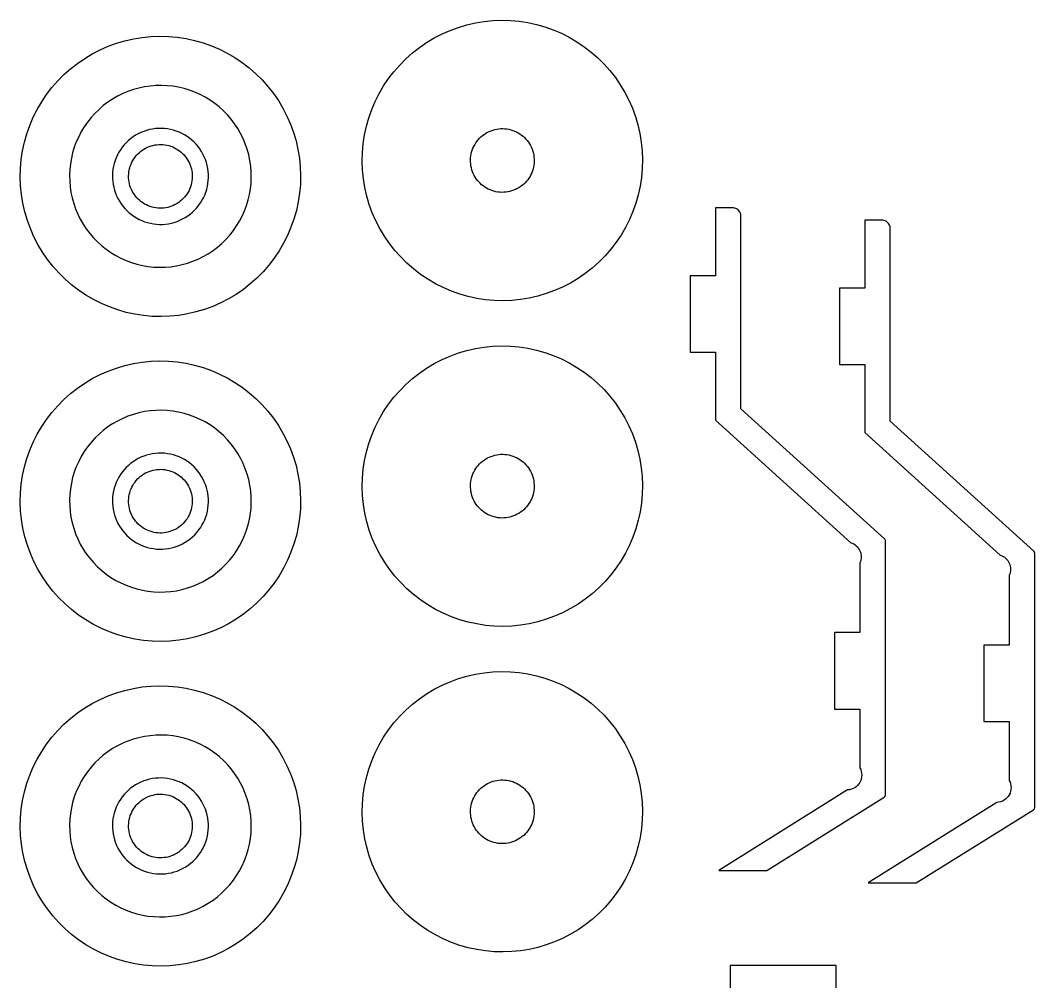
# Model space of a CAD drawing. Extents: x 7 to 1141, y 6 to 436.
# Drawn here: x 922.4 to 1141.4, y 219.6 to 427.1 of the extents above; entities that cross this region are included whole.
import ezdxf

# ---------------------------------------------------------------- set-up
doc = ezdxf.new("R2010")
doc.units = 0
doc.header["$MEASUREMENT"] = 0
for name, color, linetype in [('EXT', 1, 'CONTINUOUS'), ('INT', 150, 'CONTINUOUS'), ('POCKET_1_1MM', 105, 'CONTINUOUS')]:
    doc.layers.add(name, color=color, linetype=linetype)

msp = doc.modelspace()

# ---------------------------------------------------------------- linework, layer by layer
at = {"layer": 'EXT'}
for points in [[(1004.5, 375.99), (1003.23, 377.41), (1002.06, 378.9), (1000.99, 380.47), (1000.01, 382.1), (999.14, 383.79), (998.38, 385.53), (997.72, 387.31), (997.18, 389.14), (996.76, 390.99), (996.45, 392.86), (996.26, 394.76), (996.2, 396.66), (996.25, 398.56), (996.41, 400.45), (996.7, 402.33), (997.11, 404.18), (997.63, 406.01), (998.26, 407.8), (999.01, 409.55), (999.86, 411.25), (1000.82, 412.89), (1001.88, 414.47), (1003.04, 415.97), (1004.29, 417.41), (1005.63, 418.76), (1007.05, 420.02), (1008.54, 421.19), (1010.11, 422.27), (1011.74, 423.25), (1013.43, 424.12), (1015.17, 424.88), (1016.96, 425.53), (1018.78, 426.07), (1020.63, 426.5), (1022.51, 426.8), (1024.4, 426.99), (1026.3, 427.06), (1028.2, 427.01), (1030.09, 426.84), (1031.97, 426.55), (1033.83, 426.15), (1035.65, 425.63), (1037.45, 424.99), (1039.19, 424.25), (1040.89, 423.39), (1042.53, 422.43), (1044.11, 421.37), (1045.62, 420.21), (1047.05, 418.96), (1048.4, 417.63), (1049.66, 416.21), (1050.84, 414.71), (1051.91, 413.15), (1052.89, 411.51), (1053.76, 409.83), (1054.52, 408.08), (1055.18, 406.3), (1055.72, 404.48), (1056.14, 402.62), (1056.45, 400.75), (1056.63, 398.86), (1056.7, 396.96), (1056.65, 395.06), (1056.48, 393.17), (1056.2, 391.29), (1055.79, 389.43), (1055.27, 387.6), (1054.63, 385.81), (1053.89, 384.06), (1053.03, 382.36), (1052.07, 380.72), (1051.01, 379.15), (1049.86, 377.64), (1048.61, 376.21), (1047.27, 374.86), (1045.85, 373.59), (1044.35, 372.42), (1042.79, 371.34), (1041.16, 370.37), (1039.47, 369.5), (1037.73, 368.73), (1035.94, 368.08), (1034.12, 367.54), (1032.27, 367.12), (1030.39, 366.81), (1028.5, 366.62), (1026.6, 366.55), (1024.7, 366.6), (1022.81, 366.77), (1020.93, 367.06), (1019.07, 367.47), (1017.24, 367.99), (1015.45, 368.62), (1013.7, 369.37), (1012.01, 370.22), (1010.37, 371.18), (1008.79, 372.24), (1007.28, 373.4), (1005.85, 374.65)], [(930.69, 372.56), (929.42, 373.98), (928.25, 375.48), (927.18, 377.05), (926.2, 378.68), (925.33, 380.37), (924.57, 382.11), (923.91, 383.89), (923.37, 385.71), (922.95, 387.57), (922.64, 389.44), (922.45, 391.33), (922.39, 393.23), (922.44, 395.13), (922.61, 397.03), (922.89, 398.9), (923.3, 400.76), (923.82, 402.59), (924.45, 404.38), (925.2, 406.13), (926.05, 407.83), (927.01, 409.47), (928.07, 411.04), (929.23, 412.55), (930.48, 413.98), (931.82, 415.34), (933.24, 416.6), (934.73, 417.77), (936.3, 418.85), (937.93, 419.82), (939.62, 420.69), (941.36, 421.46), (943.15, 422.11), (944.97, 422.65), (946.82, 423.07), (948.7, 423.38), (950.59, 423.57), (952.49, 423.64), (954.39, 423.59), (956.28, 423.42), (958.16, 423.13), (960.02, 422.73), (961.84, 422.2), (963.64, 421.57), (965.38, 420.82), (967.08, 419.97), (968.72, 419.01), (970.3, 417.95), (971.81, 416.79), (973.24, 415.54), (974.59, 414.21), (975.85, 412.79), (977.03, 411.29), (978.1, 409.72), (979.08, 408.09), (979.95, 406.4), (980.71, 404.66), (981.37, 402.88), (981.91, 401.06), (982.33, 399.2), (982.64, 397.33), (982.82, 395.44), (982.89, 393.54), (982.84, 391.64), (982.67, 389.74), (982.39, 387.86), (981.98, 386.01), (981.46, 384.18), (980.82, 382.39), (980.08, 380.64), (979.22, 378.94), (978.26, 377.3), (977.2, 375.72), (976.05, 374.22), (974.8, 372.78), (973.46, 371.43), (972.04, 370.17), (970.54, 369), (968.98, 367.92), (967.35, 366.95), (965.66, 366.07), (963.92, 365.31), (962.13, 364.66), (960.31, 364.12), (958.46, 363.69), (956.58, 363.39), (954.69, 363.2), (952.79, 363.13), (950.89, 363.18), (949, 363.35), (947.12, 363.64), (945.26, 364.04), (943.43, 364.56), (941.64, 365.2), (939.9, 365.95), (938.2, 366.8), (936.56, 367.76), (934.98, 368.82), (933.47, 369.98), (932.04, 371.23)], [(1005.85, 304.38), (1004.5, 305.72), (1003.23, 307.14), (1002.06, 308.63), (1000.99, 310.2), (1000.01, 311.83), (999.14, 313.52), (998.38, 315.26), (997.72, 317.05), (997.18, 318.87), (996.76, 320.72), (996.45, 322.6), (996.26, 324.49), (996.2, 326.39), (996.25, 328.29), (996.41, 330.18), (996.7, 332.06), (997.11, 333.92), (997.63, 335.74), (998.26, 337.54), (999.01, 339.28), (999.86, 340.98), (1000.82, 342.62), (1001.88, 344.2), (1003.04, 345.71), (1004.29, 347.14), (1005.63, 348.49), (1007.05, 349.75), (1008.54, 350.93), (1010.11, 352), (1011.74, 352.98), (1013.43, 353.85), (1015.17, 354.61), (1016.96, 355.27), (1018.78, 355.8), (1020.63, 356.23), (1022.51, 356.54), (1024.4, 356.72), (1026.3, 356.79), (1028.2, 356.74), (1030.09, 356.57), (1031.97, 356.29), (1033.83, 355.88), (1035.65, 355.36), (1037.45, 354.72), (1039.19, 353.98), (1040.89, 353.12), (1042.53, 352.16), (1044.11, 351.1), (1045.62, 349.95), (1047.05, 348.7), (1048.4, 347.36), (1049.66, 345.94), (1050.84, 344.44), (1051.91, 342.88), (1052.89, 341.25), (1053.76, 339.56), (1054.52, 337.82), (1055.18, 336.03), (1055.72, 334.21), (1056.14, 332.36), (1056.45, 330.48), (1056.63, 328.59), (1056.7, 326.69), (1056.65, 324.79), (1056.48, 322.9), (1056.2, 321.02), (1055.79, 319.16), (1055.27, 317.33), (1054.63, 315.54), (1053.89, 313.79), (1053.03, 312.1), (1052.07, 310.46), (1051.01, 308.88), (1049.86, 307.37), (1048.61, 305.94), (1047.27, 304.59), (1045.85, 303.32), (1044.35, 302.15), (1042.79, 301.08), (1041.16, 300.1), (1039.47, 299.23), (1037.73, 298.46), (1035.94, 297.81), (1034.12, 297.27), (1032.27, 296.85), (1030.39, 296.54), (1028.5, 296.35), (1026.6, 296.28), (1024.7, 296.33), (1022.81, 296.5), (1020.93, 296.79), (1019.07, 297.2), (1017.24, 297.72), (1015.45, 298.35), (1013.7, 299.1), (1012.01, 299.95), (1010.37, 300.91), (1008.79, 301.97), (1007.28, 303.13)], [(930.69, 302.47), (929.42, 303.89), (928.25, 305.39), (927.18, 306.95), (926.2, 308.59), (925.33, 310.28), (924.57, 312.02), (923.91, 313.8), (923.37, 315.62), (922.95, 317.48), (922.64, 319.35), (922.45, 321.24), (922.39, 323.14), (922.44, 325.04), (922.61, 326.94), (922.89, 328.81), (923.3, 330.67), (923.82, 332.5), (924.45, 334.29), (925.2, 336.04), (926.05, 337.74), (927.01, 339.38), (928.07, 340.95), (929.23, 342.46), (930.48, 343.89), (931.82, 345.24), (933.24, 346.51), (934.73, 347.68), (936.3, 348.76), (937.93, 349.73), (939.62, 350.6), (941.36, 351.37), (943.15, 352.02), (944.97, 352.56), (946.82, 352.98), (948.7, 353.29), (950.59, 353.48), (952.49, 353.55), (954.39, 353.5), (956.28, 353.33), (958.16, 353.04), (960.02, 352.63), (961.84, 352.11), (963.64, 351.48), (965.38, 350.73), (967.08, 349.88), (968.72, 348.92), (970.3, 347.86), (971.81, 346.7), (973.24, 345.45), (974.59, 344.11), (975.85, 342.7), (977.03, 341.2), (978.1, 339.63), (979.08, 338), (979.95, 336.31), (980.71, 334.57), (981.37, 332.79), (981.91, 330.96), (982.33, 329.11), (982.64, 327.24), (982.82, 325.34), (982.89, 323.45), (982.84, 321.55), (982.67, 319.65), (982.39, 317.77), (981.98, 315.92), (981.46, 314.09), (980.82, 312.3), (980.08, 310.55), (979.22, 308.85), (978.26, 307.21), (977.2, 305.63), (976.05, 304.13), (974.8, 302.69), (973.46, 301.34), (972.04, 300.08), (970.54, 298.91), (968.98, 297.83), (967.35, 296.85), (965.66, 295.98), (963.92, 295.22), (962.13, 294.57), (960.31, 294.03), (958.46, 293.6), (956.58, 293.3), (954.69, 293.11), (952.79, 293.04), (950.89, 293.09), (949, 293.26), (947.12, 293.55), (945.26, 293.95), (943.43, 294.47), (941.64, 295.11), (939.9, 295.85), (938.2, 296.71), (936.56, 297.67), (934.98, 298.73), (933.47, 299.89), (932.04, 301.14)], [(1005.85, 234.11), (1004.5, 235.45), (1003.23, 236.87), (1002.06, 238.36), (1000.99, 239.93), (1000.01, 241.56), (999.14, 243.25), (998.38, 244.99), (997.72, 246.78), (997.18, 248.6), (996.76, 250.45), (996.45, 252.33), (996.26, 254.22), (996.2, 256.12), (996.25, 258.02), (996.41, 259.91), (996.7, 261.79), (997.11, 263.65), (997.63, 265.48), (998.26, 267.27), (999.01, 269.01), (999.86, 270.71), (1000.82, 272.35), (1001.88, 273.93), (1003.04, 275.44), (1004.29, 276.87), (1005.63, 278.22), (1007.05, 279.48), (1008.54, 280.66), (1010.11, 281.73), (1011.74, 282.71), (1013.43, 283.58), (1015.17, 284.34), (1016.96, 285), (1018.78, 285.54), (1020.63, 285.96), (1022.51, 286.27), (1024.4, 286.46), (1026.3, 286.52), (1028.2, 286.47), (1030.09, 286.3), (1031.97, 286.02), (1033.83, 285.61), (1035.65, 285.09), (1037.45, 284.46), (1039.19, 283.71), (1040.89, 282.86), (1042.53, 281.9), (1044.11, 280.84), (1045.62, 279.68), (1047.05, 278.43), (1048.4, 277.09), (1049.66, 275.67), (1050.84, 274.18), (1051.91, 272.61), (1052.89, 270.98), (1053.76, 269.29), (1054.52, 267.55), (1055.18, 265.76), (1055.72, 263.94), (1056.14, 262.09), (1056.45, 260.21), (1056.63, 258.32), (1056.7, 256.42), (1056.65, 254.52), (1056.48, 252.63), (1056.2, 250.75), (1055.79, 248.89), (1055.27, 247.07), (1054.63, 245.27), (1053.89, 243.53), (1053.03, 241.83), (1052.07, 240.19), (1051.01, 238.61), (1049.86, 237.1), (1048.61, 235.67), (1047.27, 234.32), (1045.85, 233.06), (1044.35, 231.88), (1042.79, 230.81), (1041.16, 229.83), (1039.47, 228.96), (1037.73, 228.2), (1035.94, 227.54), (1034.12, 227), (1032.27, 226.58), (1030.39, 226.27), (1028.5, 226.09), (1026.6, 226.02), (1024.7, 226.07), (1022.81, 226.24), (1020.93, 226.52), (1019.07, 226.93), (1017.24, 227.45), (1015.45, 228.09), (1013.7, 228.83), (1012.01, 229.69), (1010.37, 230.64), (1008.79, 231.71), (1007.28, 232.86)], [(932.04, 231.04), (930.69, 232.38), (929.42, 233.8), (928.25, 235.3), (927.18, 236.86), (926.2, 238.5), (925.33, 240.18), (924.57, 241.92), (923.91, 243.71), (923.37, 245.53), (922.95, 247.39), (922.64, 249.26), (922.45, 251.15), (922.39, 253.05), (922.44, 254.95), (922.61, 256.84), (922.89, 258.72), (923.3, 260.58), (923.82, 262.41), (924.45, 264.2), (925.2, 265.95), (926.05, 267.65), (927.01, 269.29), (928.07, 270.86), (929.23, 272.37), (930.48, 273.8), (931.82, 275.15), (933.24, 276.42), (934.73, 277.59), (936.3, 278.67), (937.93, 279.64), (939.62, 280.51), (941.36, 281.28), (943.15, 281.93), (944.97, 282.47), (946.82, 282.89), (948.7, 283.2), (950.59, 283.39), (952.49, 283.46), (954.39, 283.41), (956.28, 283.24), (958.16, 282.95), (960.02, 282.54), (961.84, 282.02), (963.64, 281.39), (965.38, 280.64), (967.08, 279.79), (968.72, 278.83), (970.3, 277.77), (971.81, 276.61), (973.24, 275.36), (974.59, 274.02), (975.85, 272.6), (977.03, 271.11), (978.1, 269.54), (979.08, 267.91), (979.95, 266.22), (980.71, 264.48), (981.37, 262.7), (981.91, 260.87), (982.33, 259.02), (982.64, 257.14), (982.82, 255.25), (982.89, 253.35), (982.84, 251.45), (982.67, 249.56), (982.39, 247.68), (981.98, 245.83), (981.46, 244), (980.82, 242.21), (980.08, 240.46), (979.22, 238.76), (978.26, 237.12), (977.2, 235.54), (976.05, 234.03), (974.8, 232.6), (973.46, 231.25), (972.04, 229.99), (970.54, 228.82), (968.98, 227.74), (967.35, 226.76), (965.66, 225.89), (963.92, 225.13), (962.13, 224.48), (960.31, 223.94), (958.46, 223.51), (956.58, 223.21), (954.69, 223.02), (952.79, 222.95), (950.89, 223), (949, 223.17), (947.12, 223.46), (945.26, 223.86), (943.43, 224.38), (941.64, 225.02), (939.9, 225.76), (938.2, 226.62), (936.56, 227.58), (934.98, 228.64), (933.47, 229.8)], [(1098.52, 146.06), (1098.52, 223.07), (1075.6, 223.07), (1075.6, 146.06)]]:
    msp.add_lwpolyline(points, close=True, dxfattribs=at)
for points in [[(1108.86, 259.4, 0.258593), (1109.13, 259.89), (1109.13, 314.77, 0.211979), (1108.94, 315.2), (1077.96, 343.22), (1077.96, 384.78), (1077.94, 385.02), (1077.9, 385.26), (1077.82, 385.49), (1077.71, 385.7), (1077.58, 385.9), (1077.42, 386.08), (1077.24, 386.24), (1077.04, 386.37), (1076.83, 386.48), (1076.6, 386.55), (1076.36, 386.6), (1076.12, 386.62), (1072.46, 386.62), (1072.46, 371.95), (1066.96, 371.95), (1066.96, 355.45), (1072.46, 355.45), (1072.46, 340.78), (1101.7, 314.33, -0.443906), (1103.63, 309.98), (1103.63, 294.94), (1098.13, 294.94), (1098.13, 278.43), (1103.63, 278.43), (1103.63, 265.73, -0.554248), (1100.99, 260.97), (1073.19, 243.6), (1083.57, 243.6)], [(1141.1, 256.72, 0.258593), (1141.37, 257.2), (1141.37, 312.09, 0.211979), (1141.18, 312.51), (1110.2, 340.53), (1110.2, 382.1), (1110.18, 382.34), (1110.14, 382.57), (1110.06, 382.8), (1109.95, 383.01), (1109.82, 383.21), (1109.66, 383.39), (1109.48, 383.55), (1109.28, 383.68), (1109.07, 383.79), (1108.84, 383.87), (1108.61, 383.91), (1108.37, 383.93), (1104.7, 383.93), (1104.7, 369.26), (1099.2, 369.26), (1099.2, 352.76), (1104.7, 352.76), (1104.7, 338.09), (1133.94, 311.65, -0.443906), (1135.87, 307.29), (1135.87, 292.25), (1130.37, 292.25), (1130.37, 275.75), (1135.87, 275.75), (1135.87, 263.04, -0.554248), (1133.23, 258.28), (1105.43, 240.91), (1115.81, 240.91)]]:
    msp.add_lwpolyline(points, format="xyb", close=True, dxfattribs=at)
at = {"layer": 'INT'}
for points in [[(1021.08, 392.52), (1020.82, 392.86), (1020.58, 393.22), (1020.37, 393.6), (1020.18, 393.99), (1020.01, 394.39), (1019.87, 394.79), (1019.76, 395.21), (1019.67, 395.63), (1019.61, 396.06), (1019.58, 396.49), (1019.57, 396.92), (1019.6, 397.36), (1019.64, 397.79), (1019.72, 398.21), (1019.82, 398.63), (1019.95, 399.04), (1020.1, 399.45), (1020.28, 399.84), (1020.48, 400.22), (1020.71, 400.59), (1020.96, 400.94), (1021.23, 401.28), (1021.52, 401.6), (1021.83, 401.9), (1022.16, 402.18), (1022.5, 402.44), (1022.87, 402.67), (1023.24, 402.89), (1023.63, 403.08), (1024.03, 403.24), (1024.44, 403.38), (1024.85, 403.5), (1025.28, 403.58), (1025.7, 403.64), (1026.14, 403.68), (1026.57, 403.68), (1027, 403.66), (1027.43, 403.61), (1027.85, 403.54), (1028.27, 403.44), (1028.69, 403.31), (1029.09, 403.16), (1029.48, 402.98), (1029.86, 402.77), (1030.23, 402.55), (1030.59, 402.3), (1030.92, 402.03), (1031.24, 401.74), (1031.54, 401.43), (1031.82, 401.1), (1032.08, 400.75), (1032.32, 400.39), (1032.53, 400.02), (1032.72, 399.63), (1032.89, 399.23), (1033.02, 398.82), (1033.14, 398.4), (1033.22, 397.98), (1033.28, 397.55), (1033.32, 397.12), (1033.32, 396.69), (1033.3, 396.26), (1033.26, 395.83), (1033.18, 395.4), (1033.08, 394.98), (1032.95, 394.57), (1032.8, 394.17), (1032.62, 393.77), (1032.42, 393.39), (1032.19, 393.02), (1031.94, 392.67), (1031.67, 392.33), (1031.38, 392.01), (1031.07, 391.71), (1030.74, 391.43), (1030.4, 391.18), (1030.03, 390.94), (1029.66, 390.73), (1029.27, 390.54), (1028.87, 390.37), (1028.46, 390.23), (1028.04, 390.12), (1027.62, 390.03), (1027.19, 389.97), (1026.76, 389.94), (1026.33, 389.93), (1025.9, 389.95), (1025.47, 390), (1025.05, 390.08), (1024.63, 390.18), (1024.21, 390.3), (1023.81, 390.46), (1023.42, 390.64), (1023.03, 390.84), (1022.67, 391.07), (1022.31, 391.31), (1021.98, 391.58), (1021.66, 391.88), (1021.36, 392.19)], [(947.27, 389.09), (947.01, 389.44), (946.77, 389.8), (946.56, 390.18), (946.37, 390.56), (946.2, 390.96), (946.06, 391.37), (945.95, 391.79), (945.86, 392.21), (945.8, 392.64), (945.77, 393.07), (945.76, 393.5), (945.79, 393.93), (945.83, 394.36), (945.91, 394.79), (946.01, 395.21), (946.14, 395.62), (946.29, 396.03), (946.47, 396.42), (946.67, 396.8), (946.9, 397.17), (947.15, 397.52), (947.42, 397.86), (947.71, 398.18), (948.02, 398.48), (948.35, 398.76), (948.69, 399.02), (949.06, 399.25), (949.43, 399.47), (949.82, 399.66), (950.22, 399.82), (950.63, 399.96), (951.04, 400.07), (951.47, 400.16), (951.89, 400.22), (952.33, 400.25), (952.76, 400.26), (953.19, 400.24), (953.62, 400.19), (954.04, 400.12), (954.46, 400.01), (954.88, 399.89), (955.28, 399.73), (955.67, 399.55), (956.05, 399.35), (956.42, 399.13), (956.78, 398.88), (957.11, 398.61), (957.43, 398.32), (957.73, 398), (958.01, 397.68), (958.27, 397.33), (958.51, 396.97), (958.72, 396.59), (958.91, 396.21), (959.08, 395.81), (959.21, 395.4), (959.33, 394.98), (959.41, 394.56), (959.48, 394.13), (959.51, 393.7), (959.51, 393.27), (959.49, 392.84), (959.45, 392.41), (959.37, 391.98), (959.27, 391.56), (959.14, 391.15), (958.99, 390.74), (958.81, 390.35), (958.61, 389.97), (958.38, 389.6), (958.13, 389.25), (957.86, 388.91), (957.57, 388.59), (957.26, 388.29), (956.93, 388.01), (956.59, 387.75), (956.22, 387.52), (955.85, 387.3), (955.46, 387.11), (955.06, 386.95), (954.65, 386.81), (954.24, 386.7), (953.81, 386.61), (953.38, 386.55), (952.95, 386.52), (952.52, 386.51), (952.09, 386.53), (951.66, 386.58), (951.24, 386.65), (950.82, 386.75), (950.4, 386.88), (950, 387.04), (949.61, 387.21), (949.22, 387.42), (948.86, 387.64), (948.5, 387.89), (948.17, 388.16), (947.85, 388.45), (947.55, 388.76)], [(1021.08, 322.25), (1020.82, 322.59), (1020.58, 322.95), (1020.37, 323.33), (1020.18, 323.72), (1020.01, 324.12), (1019.87, 324.53), (1019.76, 324.94), (1019.67, 325.37), (1019.61, 325.79), (1019.58, 326.22), (1019.57, 326.66), (1019.6, 327.09), (1019.64, 327.52), (1019.72, 327.94), (1019.82, 328.36), (1019.95, 328.78), (1020.1, 329.18), (1020.28, 329.57), (1020.48, 329.95), (1020.71, 330.32), (1020.96, 330.68), (1021.23, 331.01), (1021.52, 331.33), (1021.83, 331.63), (1022.16, 331.91), (1022.5, 332.17), (1022.87, 332.41), (1023.24, 332.62), (1023.63, 332.81), (1024.03, 332.97), (1024.44, 333.11), (1024.85, 333.23), (1025.28, 333.31), (1025.7, 333.37), (1026.14, 333.41), (1026.57, 333.41), (1027, 333.39), (1027.43, 333.34), (1027.85, 333.27), (1028.27, 333.17), (1028.69, 333.04), (1029.09, 332.89), (1029.48, 332.71), (1029.86, 332.51), (1030.23, 332.28), (1030.59, 332.03), (1030.92, 331.76), (1031.24, 331.47), (1031.54, 331.16), (1031.82, 330.83), (1032.08, 330.48), (1032.32, 330.12), (1032.53, 329.75), (1032.72, 329.36), (1032.89, 328.96), (1033.02, 328.55), (1033.14, 328.13), (1033.22, 327.71), (1033.28, 327.28), (1033.32, 326.85), (1033.32, 326.42), (1033.3, 325.99), (1033.26, 325.56), (1033.18, 325.13), (1033.08, 324.71), (1032.95, 324.3), (1032.8, 323.9), (1032.62, 323.5), (1032.42, 323.12), (1032.19, 322.76), (1031.94, 322.4), (1031.67, 322.07), (1031.38, 321.75), (1031.07, 321.45), (1030.74, 321.17), (1030.4, 320.91), (1030.03, 320.67), (1029.66, 320.46), (1029.27, 320.27), (1028.87, 320.1), (1028.46, 319.96), (1028.04, 319.85), (1027.62, 319.76), (1027.19, 319.7), (1026.76, 319.67), (1026.33, 319.66), (1025.9, 319.68), (1025.47, 319.73), (1025.05, 319.81), (1024.63, 319.91), (1024.21, 320.04), (1023.81, 320.19), (1023.42, 320.37), (1023.03, 320.57), (1022.67, 320.8), (1022.31, 321.05), (1021.98, 321.32), (1021.66, 321.61), (1021.36, 321.92)], [(947.27, 319), (947.01, 319.35), (946.77, 319.71), (946.56, 320.08), (946.37, 320.47), (946.2, 320.87), (946.06, 321.28), (945.95, 321.7), (945.86, 322.12), (945.8, 322.55), (945.77, 322.98), (945.76, 323.41), (945.79, 323.84), (945.83, 324.27), (945.91, 324.7), (946.01, 325.12), (946.14, 325.53), (946.29, 325.93), (946.47, 326.33), (946.67, 326.71), (946.9, 327.08), (947.15, 327.43), (947.42, 327.77), (947.71, 328.09), (948.02, 328.39), (948.35, 328.67), (948.69, 328.92), (949.06, 329.16), (949.43, 329.38), (949.82, 329.56), (950.22, 329.73), (950.63, 329.87), (951.04, 329.98), (951.47, 330.07), (951.89, 330.13), (952.33, 330.16), (952.76, 330.17), (953.19, 330.15), (953.62, 330.1), (954.04, 330.02), (954.46, 329.92), (954.88, 329.8), (955.28, 329.64), (955.67, 329.46), (956.05, 329.26), (956.42, 329.04), (956.78, 328.79), (957.11, 328.52), (957.43, 328.22), (957.73, 327.91), (958.01, 327.59), (958.27, 327.24), (958.51, 326.88), (958.72, 326.5), (958.91, 326.11), (959.08, 325.71), (959.21, 325.31), (959.33, 324.89), (959.41, 324.47), (959.48, 324.04), (959.51, 323.61), (959.51, 323.18), (959.49, 322.74), (959.45, 322.31), (959.37, 321.89), (959.27, 321.47), (959.14, 321.06), (958.99, 320.65), (958.81, 320.26), (958.61, 319.88), (958.38, 319.51), (958.13, 319.16), (957.86, 318.82), (957.57, 318.5), (957.26, 318.2), (956.93, 317.92), (956.59, 317.66), (956.22, 317.43), (955.85, 317.21), (955.46, 317.02), (955.06, 316.86), (954.65, 316.72), (954.24, 316.61), (953.81, 316.52), (953.38, 316.46), (952.95, 316.42), (952.52, 316.42), (952.09, 316.44), (951.66, 316.49), (951.24, 316.56), (950.82, 316.66), (950.4, 316.79), (950, 316.94), (949.61, 317.12), (949.22, 317.33), (948.86, 317.55), (948.5, 317.8), (948.17, 318.07), (947.85, 318.36), (947.55, 318.67)], [(1022.67, 250.53), (1022.31, 250.78), (1021.98, 251.05), (1021.66, 251.34), (1021.36, 251.65), (1021.08, 251.98), (1020.82, 252.32), (1020.58, 252.69), (1020.37, 253.06), (1020.18, 253.45), (1020.01, 253.85), (1019.87, 254.26), (1019.76, 254.67), (1019.67, 255.1), (1019.61, 255.53), (1019.58, 255.96), (1019.57, 256.39), (1019.6, 256.82), (1019.64, 257.25), (1019.72, 257.67), (1019.82, 258.09), (1019.95, 258.51), (1020.1, 258.91), (1020.28, 259.3), (1020.48, 259.69), (1020.71, 260.05), (1020.96, 260.41), (1021.23, 260.74), (1021.52, 261.06), (1021.83, 261.36), (1022.16, 261.64), (1022.5, 261.9), (1022.87, 262.14), (1023.24, 262.35), (1023.63, 262.54), (1024.03, 262.71), (1024.44, 262.85), (1024.85, 262.96), (1025.28, 263.05), (1025.7, 263.11), (1026.14, 263.14), (1026.57, 263.15), (1027, 263.12), (1027.43, 263.08), (1027.85, 263), (1028.27, 262.9), (1028.69, 262.77), (1029.09, 262.62), (1029.48, 262.44), (1029.86, 262.24), (1030.23, 262.01), (1030.59, 261.76), (1030.92, 261.49), (1031.24, 261.2), (1031.54, 260.89), (1031.82, 260.56), (1032.08, 260.22), (1032.32, 259.85), (1032.53, 259.48), (1032.72, 259.09), (1032.89, 258.69), (1033.02, 258.28), (1033.14, 257.87), (1033.22, 257.44), (1033.28, 257.02), (1033.32, 256.58), (1033.32, 256.15), (1033.3, 255.72), (1033.26, 255.29), (1033.18, 254.87), (1033.08, 254.45), (1032.95, 254.03), (1032.8, 253.63), (1032.62, 253.24), (1032.42, 252.85), (1032.19, 252.49), (1031.94, 252.13), (1031.67, 251.8), (1031.38, 251.48), (1031.07, 251.18), (1030.74, 250.9), (1030.4, 250.64), (1030.03, 250.4), (1029.66, 250.19), (1029.27, 250), (1028.87, 249.83), (1028.46, 249.7), (1028.04, 249.58), (1027.62, 249.5), (1027.19, 249.43), (1026.76, 249.4), (1026.33, 249.4), (1025.9, 249.42), (1025.47, 249.46), (1025.05, 249.54), (1024.63, 249.64), (1024.21, 249.77), (1023.81, 249.92), (1023.42, 250.1), (1023.03, 250.3)], [(947.27, 248.91), (947.01, 249.26), (946.77, 249.62), (946.56, 249.99), (946.37, 250.38), (946.2, 250.78), (946.06, 251.19), (945.95, 251.61), (945.86, 252.03), (945.8, 252.46), (945.77, 252.89), (945.76, 253.32), (945.79, 253.75), (945.83, 254.18), (945.91, 254.61), (946.01, 255.03), (946.14, 255.44), (946.29, 255.84), (946.47, 256.24), (946.67, 256.62), (946.9, 256.99), (947.15, 257.34), (947.42, 257.68), (947.71, 258), (948.02, 258.3), (948.35, 258.58), (948.69, 258.83), (949.06, 259.07), (949.43, 259.28), (949.82, 259.47), (950.22, 259.64), (950.63, 259.78), (951.04, 259.89), (951.47, 259.98), (951.89, 260.04), (952.33, 260.07), (952.76, 260.08), (953.19, 260.06), (953.62, 260.01), (954.04, 259.93), (954.46, 259.83), (954.88, 259.7), (955.28, 259.55), (955.67, 259.37), (956.05, 259.17), (956.42, 258.94), (956.78, 258.7), (957.11, 258.42), (957.43, 258.13), (957.73, 257.82), (958.01, 257.49), (958.27, 257.15), (958.51, 256.79), (958.72, 256.41), (958.91, 256.02), (959.08, 255.62), (959.21, 255.22), (959.33, 254.8), (959.41, 254.38), (959.48, 253.95), (959.51, 253.52), (959.51, 253.08), (959.49, 252.65), (959.45, 252.22), (959.37, 251.8), (959.27, 251.38), (959.14, 250.97), (958.99, 250.56), (958.81, 250.17), (958.61, 249.79), (958.38, 249.42), (958.13, 249.07), (957.86, 248.73), (957.57, 248.41), (957.26, 248.11), (956.93, 247.83), (956.59, 247.57), (956.22, 247.33), (955.85, 247.12), (955.46, 246.93), (955.06, 246.77), (954.65, 246.63), (954.24, 246.51), (953.81, 246.43), (953.38, 246.37), (952.95, 246.33), (952.52, 246.33), (952.09, 246.35), (951.66, 246.4), (951.24, 246.47), (950.82, 246.57), (950.4, 246.7), (950, 246.85), (949.61, 247.03), (949.22, 247.24), (948.86, 247.46), (948.5, 247.71), (948.17, 247.98), (947.85, 248.27), (947.55, 248.58)]]:
    msp.add_lwpolyline(points, close=True, dxfattribs=at)
at = {"layer": 'POCKET_1_1MM'}
for points in [[(938.18, 380.12), (939.04, 379.24), (939.96, 378.41), (940.92, 377.65), (941.94, 376.94), (942.99, 376.3), (944.08, 375.73), (945.21, 375.23), (946.36, 374.8), (947.54, 374.44), (948.74, 374.16), (949.95, 373.95), (951.18, 373.82), (952.41, 373.77), (953.64, 373.79), (954.87, 373.89), (956.09, 374.07), (957.3, 374.33), (958.49, 374.66), (959.65, 375.06), (960.79, 375.54), (961.89, 376.08), (962.96, 376.7), (963.99, 377.38), (964.97, 378.12), (965.9, 378.93), (966.78, 379.79), (967.61, 380.7), (968.38, 381.67), (969.08, 382.68), (969.72, 383.73), (970.29, 384.83), (970.8, 385.95), (971.23, 387.11), (971.58, 388.29), (971.87, 389.48), (972.07, 390.7), (972.2, 391.93), (972.26, 393.16), (972.23, 394.39), (972.13, 395.62), (971.95, 396.84), (971.7, 398.04), (971.37, 399.23), (970.96, 400.39), (970.49, 401.53), (969.94, 402.64), (969.33, 403.7), (968.64, 404.73), (967.9, 405.71), (967.1, 406.65), (966.24, 407.53), (965.32, 408.36), (964.35, 409.12), (963.34, 409.83), (962.29, 410.47), (961.2, 411.04), (960.07, 411.54), (958.92, 411.97), (957.74, 412.33), (956.54, 412.61), (955.32, 412.82), (954.1, 412.95), (952.87, 413), (951.63, 412.98), (950.41, 412.88), (949.19, 412.7), (947.98, 412.44), (946.79, 412.11), (945.63, 411.71), (944.49, 411.23), (943.39, 410.69), (942.32, 410.07), (941.29, 409.39), (940.31, 408.65), (939.38, 407.84), (938.49, 406.98), (937.67, 406.07), (936.9, 405.1), (936.2, 404.09), (935.56, 403.04), (934.99, 401.94), (934.48, 400.82), (934.05, 399.66), (933.69, 398.48), (933.41, 397.28), (933.2, 396.07), (933.07, 394.84), (933.02, 393.61), (933.05, 392.38), (933.15, 391.15), (933.33, 389.93), (933.58, 388.73), (933.91, 387.54), (934.32, 386.37), (934.79, 385.24), (935.34, 384.13), (935.95, 383.06), (936.63, 382.04), (937.38, 381.05)], [(944.93, 386.46), (945.39, 385.99), (945.86, 385.55), (946.37, 385.14), (946.9, 384.76), (947.45, 384.42), (948.03, 384.11), (948.62, 383.84), (949.22, 383.6), (949.85, 383.41), (950.48, 383.25), (951.12, 383.14), (951.76, 383.06), (952.41, 383.03), (953.06, 383.03), (953.71, 383.08), (954.36, 383.17), (955, 383.3), (955.63, 383.46), (956.24, 383.67), (956.85, 383.92), (957.43, 384.2), (958, 384.52), (958.55, 384.87), (959.07, 385.26), (959.57, 385.68), (960.04, 386.13), (960.48, 386.61), (960.89, 387.11), (961.26, 387.64), (961.61, 388.2), (961.92, 388.77), (962.19, 389.36), (962.42, 389.97), (962.62, 390.59), (962.77, 391.22), (962.89, 391.86), (962.96, 392.51), (963, 393.16), (962.99, 393.81), (962.94, 394.46), (962.86, 395.1), (962.73, 395.74), (962.56, 396.37), (962.35, 396.99), (962.11, 397.59), (961.82, 398.18), (961.51, 398.74), (961.15, 399.29), (960.76, 399.81), (960.34, 400.31), (959.89, 400.78), (959.42, 401.22), (958.91, 401.63), (958.38, 402.01), (957.83, 402.35), (957.25, 402.66), (956.66, 402.93), (956.05, 403.17), (955.43, 403.36), (954.8, 403.52), (954.16, 403.63), (953.51, 403.71), (952.86, 403.74), (952.21, 403.74), (951.57, 403.69), (950.92, 403.6), (950.28, 403.47), (949.65, 403.3), (949.04, 403.1), (948.43, 402.85), (947.85, 402.57), (947.28, 402.25), (946.73, 401.9), (946.21, 401.51), (945.71, 401.09), (945.24, 400.64), (944.8, 400.16), (944.39, 399.65), (944.02, 399.12), (943.67, 398.57), (943.36, 398), (943.09, 397.41), (942.86, 396.8), (942.66, 396.18), (942.51, 395.55), (942.39, 394.91), (942.32, 394.26), (942.28, 393.61), (942.29, 392.96), (942.34, 392.31), (942.42, 391.67), (942.55, 391.03), (942.72, 390.4), (942.93, 389.78), (943.17, 389.18), (943.45, 388.59), (943.77, 388.03), (944.13, 387.48), (944.52, 386.96)], [(939.04, 309.15), (939.96, 308.32), (940.92, 307.56), (941.94, 306.85), (942.99, 306.21), (944.08, 305.64), (945.21, 305.14), (946.36, 304.71), (947.54, 304.35), (948.74, 304.07), (949.95, 303.86), (951.18, 303.73), (952.41, 303.68), (953.64, 303.7), (954.87, 303.8), (956.09, 303.98), (957.3, 304.24), (958.49, 304.57), (959.65, 304.97), (960.79, 305.45), (961.89, 305.99), (962.96, 306.61), (963.99, 307.29), (964.97, 308.03), (965.9, 308.84), (966.78, 309.7), (967.61, 310.61), (968.38, 311.58), (969.08, 312.59), (969.72, 313.64), (970.29, 314.73), (970.8, 315.86), (971.23, 317.01), (971.58, 318.19), (971.87, 319.39), (972.07, 320.61), (972.2, 321.83), (972.26, 323.07), (972.23, 324.3), (972.13, 325.53), (971.95, 326.75), (971.7, 327.95), (971.37, 329.14), (970.96, 330.3), (970.49, 331.44), (969.94, 332.55), (969.33, 333.61), (968.64, 334.64), (967.9, 335.62), (967.1, 336.56), (966.24, 337.44), (965.32, 338.26), (964.35, 339.03), (963.34, 339.74), (962.29, 340.38), (961.2, 340.95), (960.07, 341.45), (958.92, 341.88), (957.74, 342.24), (956.54, 342.52), (955.32, 342.73), (954.1, 342.86), (952.87, 342.91), (951.63, 342.89), (950.41, 342.79), (949.19, 342.61), (947.98, 342.35), (946.79, 342.02), (945.63, 341.62), (944.49, 341.14), (943.39, 340.59), (942.32, 339.98), (941.29, 339.3), (940.31, 338.55), (939.38, 337.75), (938.49, 336.89), (937.67, 335.97), (936.9, 335.01), (936.2, 334), (935.56, 332.94), (934.99, 331.85), (934.48, 330.73), (934.05, 329.57), (933.69, 328.39), (933.41, 327.19), (933.2, 325.98), (933.07, 324.75), (933.02, 323.52), (933.05, 322.29), (933.15, 321.06), (933.33, 319.84), (933.58, 318.64), (933.91, 317.45), (934.32, 316.28), (934.79, 315.15), (935.34, 314.04), (935.95, 312.97), (936.63, 311.95), (937.38, 310.96), (938.18, 310.03)], [(945.39, 315.9), (945.86, 315.46), (946.37, 315.05), (946.9, 314.67), (947.45, 314.33), (948.03, 314.02), (948.62, 313.75), (949.22, 313.51), (949.85, 313.32), (950.48, 313.16), (951.12, 313.05), (951.76, 312.97), (952.41, 312.94), (953.06, 312.94), (953.71, 312.99), (954.36, 313.08), (955, 313.21), (955.63, 313.37), (956.24, 313.58), (956.85, 313.83), (957.43, 314.11), (958, 314.43), (958.55, 314.78), (959.07, 315.17), (959.57, 315.59), (960.04, 316.04), (960.48, 316.52), (960.89, 317.02), (961.26, 317.55), (961.61, 318.11), (961.92, 318.68), (962.19, 319.27), (962.42, 319.88), (962.62, 320.5), (962.77, 321.13), (962.89, 321.77), (962.96, 322.42), (963, 323.07), (962.99, 323.72), (962.94, 324.37), (962.86, 325.01), (962.73, 325.65), (962.56, 326.28), (962.35, 326.9), (962.11, 327.5), (961.82, 328.09), (961.51, 328.65), (961.15, 329.2), (960.76, 329.72), (960.34, 330.22), (959.89, 330.69), (959.42, 331.13), (958.91, 331.54), (958.38, 331.92), (957.83, 332.26), (957.25, 332.57), (956.66, 332.84), (956.05, 333.07), (955.43, 333.27), (954.8, 333.43), (954.16, 333.54), (953.51, 333.62), (952.86, 333.65), (952.21, 333.64), (951.57, 333.6), (950.92, 333.51), (950.28, 333.38), (949.65, 333.21), (949.04, 333.01), (948.43, 332.76), (947.85, 332.48), (947.28, 332.16), (946.73, 331.81), (946.21, 331.42), (945.71, 331), (945.24, 330.55), (944.8, 330.07), (944.39, 329.56), (944.02, 329.03), (943.67, 328.48), (943.36, 327.91), (943.09, 327.32), (942.86, 326.71), (942.66, 326.09), (942.51, 325.46), (942.39, 324.82), (942.32, 324.17), (942.28, 323.52), (942.29, 322.87), (942.34, 322.22), (942.42, 321.57), (942.55, 320.94), (942.72, 320.31), (942.93, 319.69), (943.17, 319.09), (943.45, 318.5), (943.77, 317.93), (944.13, 317.39), (944.52, 316.87), (944.93, 316.37)], [(939.04, 239.06), (939.96, 238.23), (940.92, 237.47), (941.94, 236.76), (942.99, 236.12), (944.08, 235.55), (945.21, 235.05), (946.36, 234.62), (947.54, 234.26), (948.74, 233.97), (949.95, 233.77), (951.18, 233.64), (952.41, 233.58), (953.64, 233.61), (954.87, 233.71), (956.09, 233.89), (957.3, 234.14), (958.49, 234.47), (959.65, 234.88), (960.79, 235.35), (961.89, 235.9), (962.96, 236.52), (963.99, 237.2), (964.97, 237.94), (965.9, 238.75), (966.78, 239.61), (967.61, 240.52), (968.38, 241.49), (969.08, 242.5), (969.72, 243.55), (970.29, 244.64), (970.8, 245.77), (971.23, 246.92), (971.58, 248.1), (971.87, 249.3), (972.07, 250.52), (972.2, 251.74), (972.26, 252.98), (972.23, 254.21), (972.13, 255.44), (971.95, 256.66), (971.7, 257.86), (971.37, 259.05), (970.96, 260.21), (970.49, 261.35), (969.94, 262.45), (969.33, 263.52), (968.64, 264.55), (967.9, 265.53), (967.1, 266.47), (966.24, 267.35), (965.32, 268.17), (964.35, 268.94), (963.34, 269.65), (962.29, 270.28), (961.2, 270.86), (960.07, 271.36), (958.92, 271.79), (957.74, 272.15), (956.54, 272.43), (955.32, 272.64), (954.1, 272.77), (952.87, 272.82), (951.63, 272.8), (950.41, 272.69), (949.19, 272.52), (947.98, 272.26), (946.79, 271.93), (945.63, 271.53), (944.49, 271.05), (943.39, 270.5), (942.32, 269.89), (941.29, 269.21), (940.31, 268.46), (939.38, 267.66), (938.49, 266.8), (937.67, 265.88), (936.9, 264.92), (936.2, 263.91), (935.56, 262.85), (934.99, 261.76), (934.48, 260.64), (934.05, 259.48), (933.69, 258.3), (933.41, 257.1), (933.2, 255.89), (933.07, 254.66), (933.02, 253.43), (933.05, 252.2), (933.15, 250.97), (933.33, 249.75), (933.58, 248.54), (933.91, 247.36), (934.32, 246.19), (934.79, 245.06), (935.34, 243.95), (935.95, 242.88), (936.63, 241.86), (937.38, 240.87), (938.18, 239.94)], [(945.39, 245.81), (945.86, 245.37), (946.37, 244.96), (946.9, 244.58), (947.45, 244.24), (948.03, 243.93), (948.62, 243.66), (949.22, 243.42), (949.85, 243.23), (950.48, 243.07), (951.12, 242.96), (951.76, 242.88), (952.41, 242.85), (953.06, 242.85), (953.71, 242.9), (954.36, 242.99), (955, 243.11), (955.63, 243.28), (956.24, 243.49), (956.85, 243.74), (957.43, 244.02), (958, 244.34), (958.55, 244.69), (959.07, 245.08), (959.57, 245.5), (960.04, 245.95), (960.48, 246.43), (960.89, 246.93), (961.26, 247.46), (961.61, 248.02), (961.92, 248.59), (962.19, 249.18), (962.42, 249.79), (962.62, 250.41), (962.77, 251.04), (962.89, 251.68), (962.96, 252.33), (963, 252.98), (962.99, 253.63), (962.94, 254.28), (962.86, 254.92), (962.73, 255.56), (962.56, 256.19), (962.35, 256.81), (962.11, 257.41), (961.82, 257.99), (961.51, 258.56), (961.15, 259.11), (960.76, 259.63), (960.34, 260.13), (959.89, 260.6), (959.42, 261.04), (958.91, 261.45), (958.38, 261.83), (957.83, 262.17), (957.25, 262.48), (956.66, 262.75), (956.05, 262.98), (955.43, 263.18), (954.8, 263.33), (954.16, 263.45), (953.51, 263.53), (952.86, 263.56), (952.21, 263.55), (951.57, 263.51), (950.92, 263.42), (950.28, 263.29), (949.65, 263.12), (949.04, 262.92), (948.43, 262.67), (947.85, 262.39), (947.28, 262.07), (946.73, 261.71), (946.21, 261.33), (945.71, 260.91), (945.24, 260.46), (944.8, 259.98), (944.39, 259.47), (944.02, 258.94), (943.67, 258.39), (943.36, 257.82), (943.09, 257.23), (942.86, 256.62), (942.66, 256), (942.51, 255.37), (942.39, 254.72), (942.32, 254.08), (942.28, 253.43), (942.29, 252.78), (942.34, 252.13), (942.42, 251.48), (942.55, 250.85), (942.72, 250.22), (942.93, 249.6), (943.17, 249), (943.45, 248.41), (943.77, 247.84), (944.13, 247.3), (944.52, 246.77), (944.93, 246.28)]]:
    msp.add_lwpolyline(points, close=True, dxfattribs=at)

doc.saveas('drawing.dxf')
